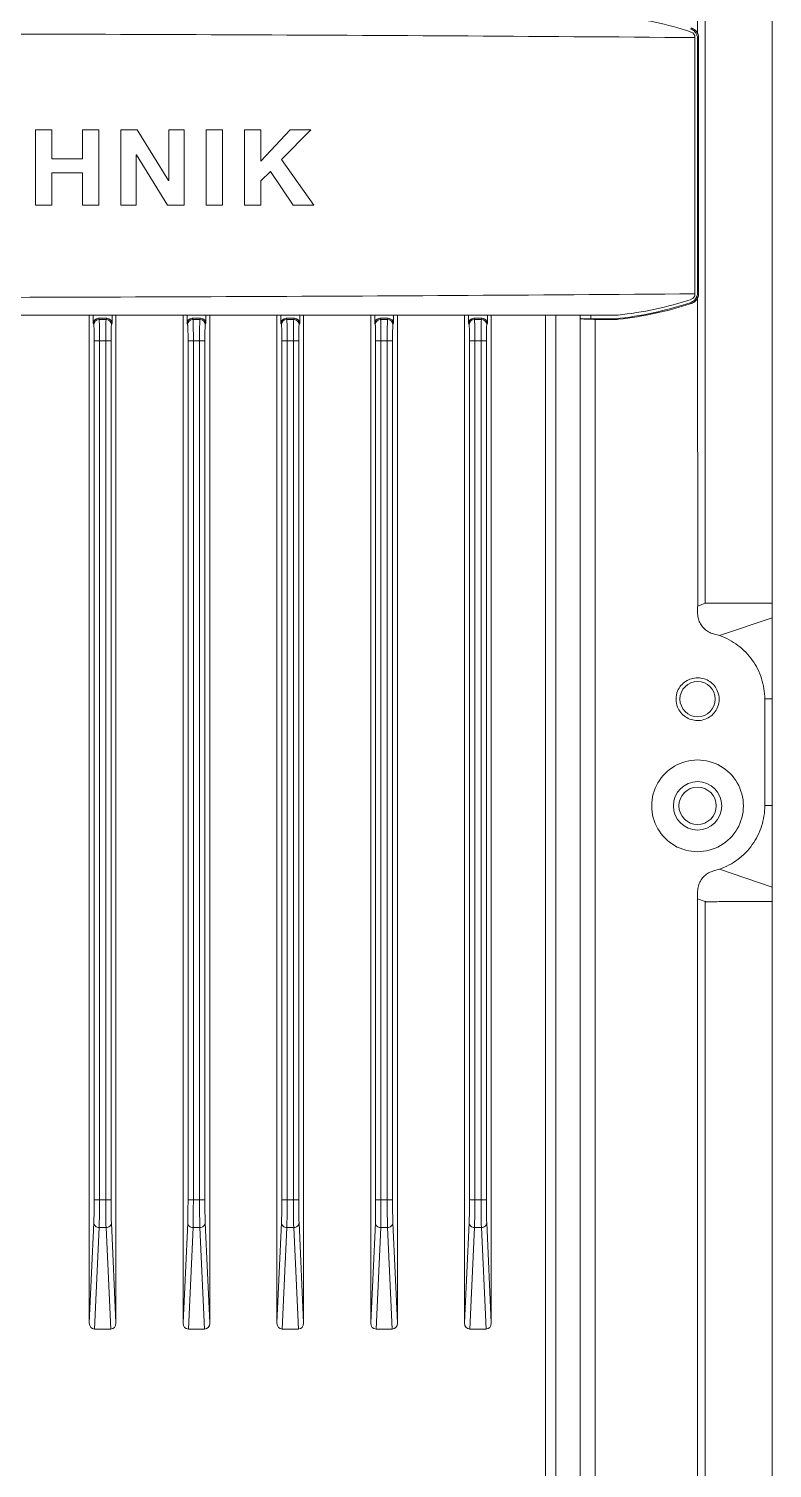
# Model space of a CAD drawing. Header units: millimetres. Extents: x 1177 to 4296, y 93 to 2298.
# Drawn here: x 2660 to 2729.7, y 1360.4 to 1495.3 of the extents above; entities that cross this region are included whole.
import ezdxf

# ---------------------------------------------------------------- set-up
doc = ezdxf.new("R2010")
doc.units = ezdxf.units.MM
doc.header["$LTSCALE"] = 0.1
doc.layers.get('0').update_dxf_attribs({"lineweight": 13})

msp = doc.modelspace()

# ---------------------------------------------------------------- linework, layer by layer
for p, q in [((2729.7, 1641.44), (2729.7, 1323.44)), ((2722.7, 1494.84), (2722.71, 1523.71)), ((2723.4, 1441.44), (2723.4, 1523.44)), ((2722.45, 1494.46), (2722.45, 1470.41)), ((2722.8, 1494.4), (2722.7, 1494.32)), ((2722.7, 1470.55), (2722.7, 1494.32)), ((2722.8, 1494.4), (2722.8, 1470.48)), ((2660.6, 1485.79), (2662.15, 1485.79)), ((2660.6, 1478.74), (2660.6, 1485.79)), ((2662.15, 1485.79), (2662.15, 1483.09)), ((2665, 1485.79), (2666.55, 1485.79)), ((2665, 1483.09), (2665, 1485.79)), ((2666.55, 1485.79), (2666.55, 1478.74)), ((2668.6, 1485.79), (2670.14, 1485.79)), ((2668.6, 1478.74), (2668.6, 1485.79)), ((2670.14, 1485.79), (2673.08, 1481.06)), ((2673.1, 1485.79), (2674.55, 1485.79)), ((2673.1, 1481.06), (2673.1, 1485.79)), ((2674.55, 1485.79), (2674.55, 1478.74)), ((2676.6, 1485.79), (2678.15, 1485.79)), ((2676.6, 1478.74), (2676.6, 1485.79)), ((2678.15, 1485.79), (2678.15, 1478.74)), ((2680.2, 1485.79), (2681.75, 1485.79)), ((2680.2, 1478.74), (2680.2, 1485.79)), ((2681.75, 1482.87), (2684.5, 1485.79)), ((2681.75, 1485.79), (2681.75, 1482.87)), ((2683.68, 1483.01), (2686.44, 1485.79)), ((2684.5, 1485.79), (2686.44, 1485.79)), ((2662.15, 1483.09), (2665, 1483.09)), ((2670.07, 1483.46), (2670.05, 1483.46)), ((2670.05, 1483.46), (2670.05, 1478.74)), ((2673, 1478.74), (2670.07, 1483.46)), ((2683.68, 1483.01), (2686.7, 1478.74)), ((2665, 1481.78), (2662.15, 1481.78)), ((2662.15, 1481.78), (2662.15, 1478.74)), ((2665, 1478.74), (2665, 1481.78)), ((2681.75, 1481.01), (2682.64, 1481.91)), ((2684.76, 1478.74), (2682.64, 1481.91)), ((2673.08, 1481.06), (2673.1, 1481.06)), ((2681.75, 1481.01), (2681.75, 1478.74)), ((2662.15, 1478.74), (2660.6, 1478.74)), ((2666.55, 1478.74), (2665, 1478.74)), ((2670.05, 1478.74), (2668.6, 1478.74)), ((2674.55, 1478.74), (2673, 1478.74)), ((2678.15, 1478.74), (2676.6, 1478.74)), ((2681.75, 1478.74), (2680.2, 1478.74)), ((2686.7, 1478.74), (2684.76, 1478.74)), ((2722.12, 1469.53), (2722.02, 1469.6)), ((2722.8, 1470.48), (2722.7, 1470.55)), ((2722.71, 1441.17), (2722.7, 1470.04)), ((2548.17, 1468.44), (2715.24, 1468.44)), ((2708.44, 1468.44), (2708.44, 1305.73)), ((2709.41, 1468.44), (2709.41, 1305.73)), ((2711.69, 1468.44), (2711.69, 1468.12)), ((2711.7, 1441.44), (2711.7, 1468.1)), ((2712.68, 1468.09), (2712.68, 1468.44)), ((2712.68, 1468.09), (2715, 1468.09)), ((2713.1, 1323.44), (2713.1, 1468.04)), ((2715, 1468.09), (2715.01, 1468.02)), ((2711.7, 1441.44), (2711.7, 1323.44)), ((2722.71, 1441.17), (2723.4, 1441.44)), ((2729.7, 1441.44), (2723.4, 1441.44)), ((2724.77, 1438.39), (2729.7, 1440.06)), ((2729, 1432.46), (2729.7, 1432.46)), ((2729, 1422.46), (2729, 1432.45)), ((2729, 1422.46), (2729.7, 1422.46)), ((2724.77, 1416.5), (2729.7, 1414.83)), ((2722.7, 1413.73), (2723.4, 1413.46)), ((2722.71, 1341.17), (2722.7, 1413.73)), ((2723.4, 1341.44), (2723.4, 1413.46)), ((2724.7, 1413.46), (2729.7, 1413.46))]:
    msp.add_line(p, q)
at = {"lineweight": 9}
for p, q in [((2665.65, 1373.97), (2665.65, 1468.44)), ((2666.02, 1467.64), (2666.02, 1468.44)), ((2666.51, 1468.14), (2667.29, 1468.14)), ((2666.57, 1468.02), (2666.51, 1468.14)), ((2666.57, 1468.02), (2667.23, 1468.02)), ((2667.29, 1468.14), (2667.23, 1468.02)), ((2667.79, 1468.44), (2667.79, 1467.64)), ((2668.15, 1468.44), (2668.15, 1373.97)), ((2674.45, 1373.97), (2674.45, 1468.44)), ((2674.82, 1467.64), (2674.82, 1468.44)), ((2675.31, 1468.14), (2676.09, 1468.14)), ((2675.37, 1468.02), (2675.31, 1468.14)), ((2675.37, 1468.02), (2676.03, 1468.02)), ((2676.09, 1468.14), (2676.03, 1468.02)), ((2676.59, 1468.44), (2676.59, 1467.64)), ((2676.95, 1468.44), (2676.95, 1373.97)), ((2683.25, 1373.97), (2683.25, 1468.44)), ((2683.62, 1467.64), (2683.62, 1468.44)), ((2684.11, 1468.14), (2684.89, 1468.14)), ((2684.17, 1468.02), (2684.11, 1468.14)), ((2684.17, 1468.02), (2684.83, 1468.02)), ((2684.89, 1468.14), (2684.83, 1468.02)), ((2685.39, 1468.44), (2685.39, 1467.64)), ((2685.75, 1468.44), (2685.75, 1373.97)), ((2692.05, 1373.97), (2692.05, 1468.44)), ((2692.42, 1467.64), (2692.42, 1468.44)), ((2692.91, 1468.14), (2693.69, 1468.14)), ((2692.97, 1468.02), (2692.91, 1468.14)), ((2692.97, 1468.02), (2693.63, 1468.02)), ((2693.69, 1468.14), (2693.63, 1468.02)), ((2694.19, 1468.44), (2694.19, 1467.64)), ((2694.55, 1468.44), (2694.55, 1373.97)), ((2700.85, 1373.97), (2700.85, 1468.44)), ((2701.22, 1467.64), (2701.22, 1468.44)), ((2701.71, 1468.14), (2702.49, 1468.14)), ((2701.77, 1468.02), (2701.71, 1468.14)), ((2701.77, 1468.02), (2702.43, 1468.02)), ((2702.49, 1468.14), (2702.43, 1468.02)), ((2702.99, 1468.44), (2702.99, 1467.64)), ((2703.35, 1468.44), (2703.35, 1373.97)), ((2666.07, 1467.52), (2666.02, 1467.64)), ((2667.79, 1467.64), (2667.73, 1467.52)), ((2674.87, 1467.52), (2674.82, 1467.64)), ((2676.59, 1467.64), (2676.53, 1467.52)), ((2683.67, 1467.52), (2683.62, 1467.64)), ((2685.39, 1467.64), (2685.33, 1467.52)), ((2692.47, 1467.52), (2692.42, 1467.64)), ((2694.19, 1467.64), (2694.13, 1467.52)), ((2701.27, 1467.52), (2701.22, 1467.64)), ((2702.99, 1467.64), (2702.93, 1467.52)), ((2666.11, 1466.02), (2667.69, 1466.02)), ((2666.11, 1385.52), (2666.11, 1466.02)), ((2666.61, 1385.52), (2666.61, 1466.02)), ((2667.19, 1466.02), (2667.19, 1385.52)), ((2667.69, 1466.02), (2667.69, 1385.52)), ((2674.91, 1466.02), (2676.49, 1466.02)), ((2674.91, 1385.52), (2674.91, 1466.02)), ((2675.41, 1385.52), (2675.41, 1466.02)), ((2675.99, 1466.02), (2675.99, 1385.52)), ((2676.49, 1466.02), (2676.49, 1385.52)), ((2683.71, 1466.02), (2685.29, 1466.02)), ((2683.71, 1385.52), (2683.71, 1466.02)), ((2684.21, 1385.52), (2684.21, 1466.02)), ((2684.79, 1466.02), (2684.79, 1385.52)), ((2685.29, 1466.02), (2685.29, 1385.52)), ((2692.51, 1466.02), (2694.09, 1466.02)), ((2692.51, 1385.52), (2692.51, 1466.02)), ((2693.01, 1385.52), (2693.01, 1466.02)), ((2693.59, 1466.02), (2693.59, 1385.52)), ((2694.09, 1466.02), (2694.09, 1385.52)), ((2701.31, 1466.02), (2702.89, 1466.02)), ((2701.31, 1385.52), (2701.31, 1466.02)), ((2701.81, 1385.52), (2701.81, 1466.02)), ((2702.39, 1466.02), (2702.39, 1385.52)), ((2702.89, 1466.02), (2702.89, 1385.52)), ((2666.11, 1385.52), (2667.69, 1385.52)), ((2674.91, 1385.52), (2676.49, 1385.52)), ((2683.71, 1385.52), (2685.29, 1385.52)), ((2692.51, 1385.52), (2694.09, 1385.52)), ((2701.31, 1385.52), (2702.89, 1385.52)), ((2666.08, 1383.35), (2665.65, 1373.97)), ((2666.58, 1382.92), (2666.15, 1373.4)), ((2666.58, 1382.92), (2667.23, 1382.92)), ((2667.23, 1382.92), (2667.66, 1373.4)), ((2667.73, 1383.35), (2668.15, 1373.97)), ((2674.88, 1383.35), (2674.45, 1373.97)), ((2675.38, 1382.92), (2674.95, 1373.4)), ((2675.38, 1382.92), (2676.03, 1382.92)), ((2676.03, 1382.92), (2676.46, 1373.4)), ((2676.53, 1383.35), (2676.95, 1373.97)), ((2683.68, 1383.35), (2683.25, 1373.97)), ((2684.18, 1382.92), (2683.75, 1373.4)), ((2684.18, 1382.92), (2684.83, 1382.92)), ((2684.83, 1382.92), (2685.26, 1373.4)), ((2685.33, 1383.35), (2685.75, 1373.97)), ((2692.48, 1383.35), (2692.05, 1373.97)), ((2692.98, 1382.92), (2692.55, 1373.4)), ((2692.98, 1382.92), (2693.63, 1382.92)), ((2693.63, 1382.92), (2694.06, 1373.4)), ((2694.13, 1383.35), (2694.55, 1373.97)), ((2701.28, 1383.35), (2700.85, 1373.97)), ((2701.78, 1382.92), (2701.35, 1373.4)), ((2701.78, 1382.92), (2702.43, 1382.92)), ((2702.43, 1382.92), (2702.86, 1373.4)), ((2702.93, 1383.35), (2703.35, 1373.97)), ((2667.66, 1373.4), (2666.15, 1373.4)), ((2676.46, 1373.4), (2674.95, 1373.4)), ((2685.26, 1373.4), (2683.75, 1373.4)), ((2694.06, 1373.4), (2692.55, 1373.4)), ((2702.86, 1373.4), (2701.35, 1373.4))]:
    msp.add_line(p, q, dxfattribs=at)
for centre, radius in [((2722.7, 1432.44), 1.65), ((2722.7, 1422.44), 2.27), ((2722.7, 1422.44), 1.75)]:
    msp.add_circle(centre, radius)
for centre, radius, start, end in [((2711.84, 1463.9), 32.72, 71.7092, 84.0399), ((2721.7, 1494.32), 1, 57.9425, 71.5039), ((2721.95, 1494.49), 0.5, 357.5561, 71.7092), ((2721.8, 1494.4), 1, 61.0943, 71.4475), ((2721.7, 1494.32), 1.01, 47.9615, 57.9871), ((2721.8, 1494.4), 1, 48.8949, 61.1234), ((2721.7, 1494.32), 0.999, 0.0539, 10.9388), ((2711.59, 1500.91), 33, 275.9328, 288.42), ((2711.84, 1500.98), 32.72, 275.9601, 288.2908), ((2711.98, 1499.82), 31.94, 275.9505, 288.5194), ((2721.7, 1470.55), 1, 288.4971, 302.0773), ((2721.95, 1470.39), 0.5, 288.2908, 2.1925), ((2721.8, 1470.48), 1, 288.5534, 298.9273), ((2721.7, 1470.56), 1.01, 302.0315, 312.1893), ((2721.8, 1470.48), 1, 298.8974, 311.2159), ((2721.69, 1470.55), 1.01, 336.3225, 348.9965), ((2721.7, 1470.55), 0.999, 348.9548, 359.9457), ((2712.01, 1499.58), 31.71, 275.427, 275.939), ((2722.7, 1422.44), 4.3, 359.999, 180.0003), ((2722.7, 1422.44), 4.3, 179.9996, 359.9998)]:
    msp.add_arc(centre, radius, start, end)
for centre, start, end in [((2666.57, 1467.52), 90.0475, 179.895), ((2667.23, 1467.52), 0.105, 89.9525), ((2675.37, 1467.52), 90.0475, 179.895), ((2676.03, 1467.52), 0.105, 89.9525), ((2684.17, 1467.52), 90.0475, 179.895), ((2684.83, 1467.52), 0.105, 89.9525), ((2692.97, 1467.52), 90.0475, 179.895), ((2693.63, 1467.52), 0.105, 89.9525), ((2701.77, 1467.52), 90.0475, 179.895), ((2702.43, 1467.52), 0.105, 89.9525)]:
    msp.add_arc(centre, 0.5, start, end, dxfattribs=at)
for centre, major_axis, ratio, start_param, end_param in [((2666.52, 1467.64), (-0.224, 0.448), 0.998288, -0.462689, 1.106738), ((2667.29, 1467.64), (0.224, 0.448), 0.998288, -1.106738, 0.462689), ((2675.32, 1467.64), (-0.224, 0.448), 0.998288, -0.462689, 1.106738), ((2676.09, 1467.64), (0.224, 0.448), 0.998288, -1.106738, 0.462689), ((2684.12, 1467.64), (-0.224, 0.448), 0.998288, -0.462689, 1.106738), ((2684.89, 1467.64), (0.224, 0.448), 0.998288, -1.106738, 0.462689), ((2692.92, 1467.64), (-0.224, 0.448), 0.998288, -0.462689, 1.106738), ((2693.69, 1467.64), (0.224, 0.448), 0.998288, -1.106738, 0.462689), ((2701.72, 1467.64), (-0.224, 0.448), 0.998288, -0.462689, 1.106738), ((2702.49, 1467.64), (0.224, 0.448), 0.998288, -1.106738, 0.462689), ((2666.15, 1373.97), (0.026, 0.577), 0.865803, -4.660052, -3.102344), ((2667.65, 1373.97), (-0.026, 0.577), 0.865803, -3.180841, -1.623134), ((2674.95, 1373.97), (0.026, 0.577), 0.865803, -4.660052, -3.102344), ((2676.45, 1373.97), (-0.026, 0.577), 0.865803, -3.180841, -1.623134), ((2683.75, 1373.97), (0.026, 0.577), 0.865803, -4.660052, -3.102344), ((2685.25, 1373.97), (-0.026, 0.577), 0.865803, -3.180841, -1.623134), ((2692.55, 1373.97), (0.026, 0.577), 0.865803, -4.660052, -3.102344), ((2694.05, 1373.97), (-0.026, 0.577), 0.865803, -3.180841, -1.623134), ((2701.35, 1373.97), (0.026, 0.577), 0.865803, -4.660052, -3.102344), ((2702.85, 1373.97), (-0.026, 0.577), 0.865803, -3.180841, -1.623134)]:
    msp.add_ellipse(centre, major_axis=major_axis, ratio=ratio, start_param=start_param, end_param=end_param, dxfattribs=at)
for centre, major_axis, start_param, end_param in [((2712.68, 1468.12), (1, 0), -3.104653, -1.570796), ((2722.7, 1469.09), (31.63, 0), -1.87946, -1.816623)]:
    msp.add_ellipse(centre, major_axis=major_axis, ratio=0.034921, start_param=start_param, end_param=end_param)
for points, knots in [([(2722.68, 1494.51), (2722.66, 1494.62), (2722.59, 1494.82), (2722.45, 1494.99), (2722.37, 1495.07)], [0, 0, 0, 0, 0.500415, 1, 1, 1, 1]), ([(2722.45, 1494.45), (2707.33, 1494.57), (2677.08, 1494.75), (2631.7, 1494.84), (2586.32, 1494.75), (2556.07, 1494.57), (2540.95, 1494.45)], [0, 0, 0, 0, 0.249944, 0.5, 0.750056, 1, 1, 1, 1]), ([(2540.95, 1470.43), (2556.07, 1470.31), (2586.32, 1470.13), (2631.7, 1470.04), (2677.08, 1470.13), (2707.33, 1470.31), (2722.45, 1470.43)], [0, 0, 0, 0, 0.249944, 0.5, 0.750056, 1, 1, 1, 1]), ([(2713.1, 1468.04), (2712.91, 1468.04), (2712.65, 1468.04), (2712.32, 1468.05), (2712.12, 1468.06), (2711.95, 1468.07), (2711.83, 1468.08), (2711.75, 1468.09), (2711.72, 1468.1), (2711.71, 1468.1), (2711.7, 1468.1)], [0, 0, 0, 0, 0.393359, 0.563393, 0.709337, 0.828258, 0.917437, 0.974971, 0.991518, 1, 1, 1, 1]), ([(2724.77, 1438.39), (2724.62, 1438.45), (2724.38, 1438.5), (2724.07, 1438.59), (2723.77, 1438.71), (2723.42, 1438.93), (2723.08, 1439.29), (2722.84, 1439.72), (2722.71, 1440.19), (2722.69, 1440.68), (2722.71, 1441.01), (2722.71, 1441.17)], [0, 0, 0, 0, 0.124625, 0.186951, 0.249361, 0.374629, 0.499999, 0.625059, 0.750324, 0.875141, 1, 1, 1, 1]), ([(2729, 1432.45), (2729, 1433.09), (2728.8, 1434.4), (2727.92, 1436.16), (2726.54, 1437.56), (2725.38, 1438.18), (2724.77, 1438.39)], [0, 0, 0, 0, 0.250596, 0.50054, 0.750081, 1, 1, 1, 1]), ([(2720.83, 1433.2), (2720.91, 1433.38), (2721.12, 1433.73), (2721.71, 1434.26), (2722.72, 1434.56), (2723.72, 1434.25), (2724.3, 1433.71), (2724.51, 1433.36), (2724.58, 1433.17)], [0, 0, 0, 0, 0.125712, 0.251267, 0.499998, 0.748742, 0.874268, 1, 1, 1, 1]), ([(2724.57, 1431.68), (2724.5, 1431.49), (2724.29, 1431.15), (2723.69, 1430.61), (2722.69, 1430.31), (2721.69, 1430.63), (2721.1, 1431.17), (2720.9, 1431.52), (2720.82, 1431.7)], [0, 0, 0, 0, 0.125705, 0.251268, 0.499995, 0.748738, 0.874275, 1, 1, 1, 1]), ([(2724.77, 1416.5), (2725.38, 1416.72), (2726.54, 1417.34), (2727.92, 1418.74), (2728.65, 1420.22), (2728.96, 1421.48), (2729, 1422.13), (2729, 1422.46)], [0, 0, 0, 0, 0.249755, 0.499058, 0.74884, 0.874362, 1, 1, 1, 1]), ([(2724.77, 1416.5), (2724.62, 1416.45), (2724.31, 1416.37), (2723.84, 1416.23), (2723.42, 1415.96), (2723.08, 1415.61), (2722.84, 1415.18), (2722.71, 1414.7), (2722.69, 1414.21), (2722.71, 1413.89), (2722.7, 1413.73)], [0, 0, 0, 0, 0.124681, 0.24921, 0.374509, 0.500067, 0.625099, 0.750249, 0.875181, 1, 1, 1, 1]), ([(2723.4, 1413.46), (2723.41, 1413.46), (2723.42, 1413.48), (2723.46, 1413.47), (2723.48, 1413.44), (2723.48, 1413.43)], [0, 0, 0, 0, 0.254566, 0.493614, 1, 1, 1, 1]), ([(2723.48, 1413.43), (2723.69, 1413.42), (2724.09, 1413.47), (2724.5, 1413.45), (2724.7, 1413.46)], [0, 0, 0, 0, 0.500005, 1, 1, 1, 1])]:
    msp.add_open_spline(points, degree=3, knots=knots)
for points in [[(2722.46, 1495.15), (2722.56, 1495.06), (2722.64, 1494.96), (2722.7, 1494.84)], [(2722.7, 1494.84), (2722.77, 1494.7), (2722.8, 1494.55), (2722.8, 1494.4)], [(2722.38, 1469.81), (2722.48, 1469.9), (2722.56, 1470.02), (2722.62, 1470.15)], [(2722.7, 1470.04), (2722.65, 1469.92), (2722.56, 1469.81), (2722.46, 1469.72)], [(2722.8, 1470.48), (2722.8, 1470.33), (2722.77, 1470.17), (2722.7, 1470.04)], [(2711.23, 1468.44), (2711.62, 1468.44), (2712, 1468.44), (2712.38, 1468.44)], [(2711.7, 1468.1), (2711.7, 1468.11), (2711.69, 1468.11), (2711.69, 1468.12)], [(2720.68, 1432.44), (2720.68, 1432.7), (2720.73, 1432.96), (2720.83, 1433.2)], [(2724.58, 1433.17), (2724.68, 1432.94), (2724.73, 1432.69), (2724.73, 1432.44)], [(2720.82, 1431.7), (2720.73, 1431.93), (2720.67, 1432.19), (2720.68, 1432.44)], [(2724.73, 1432.44), (2724.73, 1432.18), (2724.67, 1431.91), (2724.57, 1431.68)]]:
    msp.add_open_spline(points, degree=3)
for points, knots in [([(2666.61, 1466.02), (2666.61, 1466.27), (2666.61, 1466.63), (2666.61, 1467.09), (2666.6, 1467.38), (2666.6, 1467.63), (2666.59, 1467.82), (2666.58, 1467.94), (2666.58, 1468), (2666.57, 1468.02)], [0, 0, 0, 0, 0.370876, 0.53961, 0.688986, 0.813638, 0.909087, 0.971924, 1, 1, 1, 1]), ([(2667.23, 1468.02), (2667.23, 1468), (2667.22, 1467.94), (2667.21, 1467.82), (2667.21, 1467.63), (2667.2, 1467.38), (2667.2, 1467.09), (2667.2, 1466.63), (2667.19, 1466.27), (2667.19, 1466.02)], [0, 0, 0, 0, 0.028053, 0.090837, 0.186217, 0.310803, 0.460136, 0.62888, 1, 1, 1, 1]), ([(2675.41, 1466.02), (2675.41, 1466.27), (2675.41, 1466.63), (2675.41, 1467.09), (2675.4, 1467.38), (2675.4, 1467.63), (2675.39, 1467.82), (2675.38, 1467.94), (2675.38, 1468), (2675.37, 1468.02)], [0, 0, 0, 0, 0.370876, 0.53961, 0.688986, 0.813638, 0.909087, 0.971924, 1, 1, 1, 1]), ([(2676.03, 1468.02), (2676.03, 1468), (2676.02, 1467.94), (2676.01, 1467.82), (2676.01, 1467.63), (2676, 1467.38), (2676, 1467.09), (2676, 1466.63), (2675.99, 1466.27), (2675.99, 1466.02)], [0, 0, 0, 0, 0.028053, 0.090837, 0.186217, 0.310803, 0.460136, 0.62888, 1, 1, 1, 1]), ([(2684.21, 1466.02), (2684.21, 1466.27), (2684.21, 1466.63), (2684.21, 1467.09), (2684.2, 1467.38), (2684.2, 1467.63), (2684.19, 1467.82), (2684.18, 1467.94), (2684.18, 1468), (2684.17, 1468.02)], [0, 0, 0, 0, 0.370876, 0.53961, 0.688986, 0.813638, 0.909087, 0.971924, 1, 1, 1, 1]), ([(2684.83, 1468.02), (2684.83, 1468), (2684.82, 1467.94), (2684.81, 1467.82), (2684.81, 1467.63), (2684.8, 1467.38), (2684.8, 1467.09), (2684.8, 1466.63), (2684.79, 1466.27), (2684.79, 1466.02)], [0, 0, 0, 0, 0.028053, 0.090837, 0.186217, 0.310803, 0.460136, 0.62888, 1, 1, 1, 1]), ([(2693.01, 1466.02), (2693.01, 1466.27), (2693.01, 1466.63), (2693.01, 1467.09), (2693, 1467.38), (2693, 1467.63), (2692.99, 1467.82), (2692.98, 1467.94), (2692.98, 1468), (2692.97, 1468.02)], [0, 0, 0, 0, 0.370876, 0.53961, 0.688986, 0.813638, 0.909087, 0.971924, 1, 1, 1, 1]), ([(2693.63, 1468.02), (2693.63, 1468), (2693.62, 1467.94), (2693.61, 1467.82), (2693.61, 1467.63), (2693.6, 1467.38), (2693.6, 1467.09), (2693.6, 1466.63), (2693.59, 1466.27), (2693.59, 1466.02)], [0, 0, 0, 0, 0.028053, 0.090837, 0.186217, 0.310803, 0.460136, 0.62888, 1, 1, 1, 1]), ([(2701.81, 1466.02), (2701.81, 1466.27), (2701.81, 1466.63), (2701.81, 1467.09), (2701.8, 1467.38), (2701.8, 1467.63), (2701.79, 1467.82), (2701.78, 1467.94), (2701.78, 1468), (2701.77, 1468.02)], [0, 0, 0, 0, 0.370876, 0.53961, 0.688986, 0.813638, 0.909087, 0.971924, 1, 1, 1, 1]), ([(2702.43, 1468.02), (2702.43, 1468), (2702.42, 1467.94), (2702.41, 1467.82), (2702.41, 1467.63), (2702.4, 1467.38), (2702.4, 1467.09), (2702.4, 1466.63), (2702.39, 1466.27), (2702.39, 1466.02)], [0, 0, 0, 0, 0.028053, 0.090837, 0.186217, 0.310803, 0.460136, 0.62888, 1, 1, 1, 1]), ([(2666.11, 1466.02), (2666.11, 1466.21), (2666.11, 1466.48), (2666.11, 1466.82), (2666.1, 1467.04), (2666.1, 1467.23), (2666.09, 1467.37), (2666.08, 1467.46), (2666.08, 1467.51), (2666.07, 1467.52)], [0, 0, 0, 0, 0.370768, 0.539452, 0.688786, 0.813411, 0.90886, 0.971741, 1, 1, 1, 1]), ([(2667.73, 1467.52), (2667.73, 1467.51), (2667.72, 1467.46), (2667.71, 1467.37), (2667.71, 1467.23), (2667.7, 1467.04), (2667.7, 1466.82), (2667.7, 1466.48), (2667.69, 1466.21), (2667.69, 1466.02)], [0, 0, 0, 0, 0.028236, 0.091065, 0.186445, 0.311004, 0.460295, 0.628989, 1, 1, 1, 1]), ([(2674.91, 1466.02), (2674.91, 1466.21), (2674.91, 1466.48), (2674.91, 1466.82), (2674.9, 1467.04), (2674.9, 1467.23), (2674.89, 1467.37), (2674.88, 1467.46), (2674.88, 1467.51), (2674.87, 1467.52)], [0, 0, 0, 0, 0.370768, 0.539452, 0.688786, 0.813411, 0.90886, 0.971741, 1, 1, 1, 1]), ([(2676.53, 1467.52), (2676.53, 1467.51), (2676.52, 1467.46), (2676.51, 1467.37), (2676.51, 1467.23), (2676.5, 1467.04), (2676.5, 1466.82), (2676.5, 1466.48), (2676.49, 1466.21), (2676.49, 1466.02)], [0, 0, 0, 0, 0.028236, 0.091065, 0.186445, 0.311004, 0.460295, 0.628989, 1, 1, 1, 1]), ([(2683.71, 1466.02), (2683.71, 1466.21), (2683.71, 1466.48), (2683.71, 1466.82), (2683.7, 1467.04), (2683.7, 1467.23), (2683.69, 1467.37), (2683.68, 1467.46), (2683.68, 1467.51), (2683.67, 1467.52)], [0, 0, 0, 0, 0.370768, 0.539452, 0.688786, 0.813411, 0.90886, 0.971741, 1, 1, 1, 1]), ([(2685.33, 1467.52), (2685.33, 1467.51), (2685.32, 1467.46), (2685.31, 1467.37), (2685.31, 1467.23), (2685.3, 1467.04), (2685.3, 1466.82), (2685.3, 1466.48), (2685.29, 1466.21), (2685.29, 1466.02)], [0, 0, 0, 0, 0.028236, 0.091065, 0.186445, 0.311004, 0.460295, 0.628989, 1, 1, 1, 1]), ([(2692.51, 1466.02), (2692.51, 1466.21), (2692.51, 1466.48), (2692.51, 1466.82), (2692.5, 1467.04), (2692.5, 1467.23), (2692.49, 1467.37), (2692.48, 1467.46), (2692.48, 1467.51), (2692.47, 1467.52)], [0, 0, 0, 0, 0.370768, 0.539452, 0.688786, 0.813411, 0.90886, 0.971741, 1, 1, 1, 1]), ([(2694.13, 1467.52), (2694.13, 1467.51), (2694.12, 1467.46), (2694.11, 1467.37), (2694.11, 1467.23), (2694.1, 1467.04), (2694.1, 1466.82), (2694.1, 1466.48), (2694.09, 1466.21), (2694.09, 1466.02)], [0, 0, 0, 0, 0.028236, 0.091065, 0.186445, 0.311004, 0.460295, 0.628989, 1, 1, 1, 1]), ([(2701.31, 1466.02), (2701.31, 1466.21), (2701.31, 1466.48), (2701.31, 1466.82), (2701.3, 1467.04), (2701.3, 1467.23), (2701.29, 1467.37), (2701.28, 1467.46), (2701.28, 1467.51), (2701.27, 1467.52)], [0, 0, 0, 0, 0.370768, 0.539452, 0.688786, 0.813411, 0.90886, 0.971741, 1, 1, 1, 1]), ([(2702.93, 1467.52), (2702.93, 1467.51), (2702.92, 1467.46), (2702.91, 1467.37), (2702.91, 1467.23), (2702.9, 1467.04), (2702.9, 1466.82), (2702.9, 1466.48), (2702.89, 1466.21), (2702.89, 1466.02)], [0, 0, 0, 0, 0.028236, 0.091065, 0.186445, 0.311004, 0.460295, 0.628989, 1, 1, 1, 1]), ([(2666.08, 1383.35), (2666.09, 1383.66), (2666.11, 1384.38), (2666.11, 1385.1), (2666.11, 1385.52)], [0, 0, 0, 0, 0.42267, 1, 1, 1, 1]), ([(2666.58, 1382.92), (2666.59, 1383.29), (2666.61, 1384.15), (2666.61, 1385.02), (2666.61, 1385.52)], [0, 0, 0, 0, 0.422659, 1, 1, 1, 1]), ([(2667.19, 1385.52), (2667.19, 1385.02), (2667.2, 1384.15), (2667.21, 1383.29), (2667.23, 1382.92)], [0, 0, 0, 0, 0.577341, 1, 1, 1, 1]), ([(2667.69, 1385.52), (2667.69, 1385.1), (2667.7, 1384.38), (2667.71, 1383.66), (2667.73, 1383.35)], [0, 0, 0, 0, 0.57733, 1, 1, 1, 1]), ([(2674.88, 1383.35), (2674.89, 1383.66), (2674.91, 1384.38), (2674.91, 1385.1), (2674.91, 1385.52)], [0, 0, 0, 0, 0.42267, 1, 1, 1, 1]), ([(2675.38, 1382.92), (2675.39, 1383.29), (2675.41, 1384.15), (2675.41, 1385.02), (2675.41, 1385.52)], [0, 0, 0, 0, 0.422659, 1, 1, 1, 1]), ([(2675.99, 1385.52), (2675.99, 1385.02), (2676, 1384.15), (2676.01, 1383.29), (2676.03, 1382.92)], [0, 0, 0, 0, 0.577341, 1, 1, 1, 1]), ([(2676.49, 1385.52), (2676.49, 1385.1), (2676.5, 1384.38), (2676.51, 1383.66), (2676.53, 1383.35)], [0, 0, 0, 0, 0.57733, 1, 1, 1, 1]), ([(2683.68, 1383.35), (2683.69, 1383.66), (2683.71, 1384.38), (2683.71, 1385.1), (2683.71, 1385.52)], [0, 0, 0, 0, 0.42267, 1, 1, 1, 1]), ([(2684.18, 1382.92), (2684.19, 1383.29), (2684.21, 1384.15), (2684.21, 1385.02), (2684.21, 1385.52)], [0, 0, 0, 0, 0.422659, 1, 1, 1, 1]), ([(2684.79, 1385.52), (2684.79, 1385.02), (2684.8, 1384.15), (2684.81, 1383.29), (2684.83, 1382.92)], [0, 0, 0, 0, 0.577341, 1, 1, 1, 1]), ([(2685.29, 1385.52), (2685.29, 1385.1), (2685.3, 1384.38), (2685.31, 1383.66), (2685.33, 1383.35)], [0, 0, 0, 0, 0.57733, 1, 1, 1, 1]), ([(2692.48, 1383.35), (2692.49, 1383.66), (2692.51, 1384.38), (2692.51, 1385.1), (2692.51, 1385.52)], [0, 0, 0, 0, 0.42267, 1, 1, 1, 1]), ([(2692.98, 1382.92), (2692.99, 1383.29), (2693.01, 1384.15), (2693.01, 1385.02), (2693.01, 1385.52)], [0, 0, 0, 0, 0.422659, 1, 1, 1, 1]), ([(2693.59, 1385.52), (2693.59, 1385.02), (2693.6, 1384.15), (2693.61, 1383.29), (2693.63, 1382.92)], [0, 0, 0, 0, 0.577341, 1, 1, 1, 1]), ([(2694.09, 1385.52), (2694.09, 1385.1), (2694.1, 1384.38), (2694.11, 1383.66), (2694.13, 1383.35)], [0, 0, 0, 0, 0.57733, 1, 1, 1, 1]), ([(2701.28, 1383.35), (2701.29, 1383.66), (2701.31, 1384.38), (2701.31, 1385.1), (2701.31, 1385.52)], [0, 0, 0, 0, 0.42267, 1, 1, 1, 1]), ([(2701.78, 1382.92), (2701.79, 1383.29), (2701.81, 1384.15), (2701.81, 1385.02), (2701.81, 1385.52)], [0, 0, 0, 0, 0.422659, 1, 1, 1, 1]), ([(2702.39, 1385.52), (2702.39, 1385.02), (2702.4, 1384.15), (2702.41, 1383.29), (2702.43, 1382.92)], [0, 0, 0, 0, 0.577341, 1, 1, 1, 1]), ([(2702.89, 1385.52), (2702.89, 1385.1), (2702.9, 1384.38), (2702.91, 1383.66), (2702.93, 1383.35)], [0, 0, 0, 0, 0.57733, 1, 1, 1, 1]), ([(2666.08, 1383.35), (2666.08, 1383.3), (2666.11, 1383.18), (2666.26, 1382.99), (2666.45, 1382.92), (2666.58, 1382.92)], [0, 0, 0, 0, 0.234625, 0.4807, 1, 1, 1, 1]), ([(2667.23, 1382.92), (2667.35, 1382.92), (2667.54, 1382.99), (2667.7, 1383.18), (2667.73, 1383.3), (2667.73, 1383.35)], [0, 0, 0, 0, 0.5193, 0.765375, 1, 1, 1, 1]), ([(2674.88, 1383.35), (2674.88, 1383.3), (2674.91, 1383.18), (2675.06, 1382.99), (2675.25, 1382.92), (2675.38, 1382.92)], [0, 0, 0, 0, 0.234625, 0.4807, 1, 1, 1, 1]), ([(2676.03, 1382.92), (2676.15, 1382.92), (2676.34, 1382.99), (2676.5, 1383.18), (2676.53, 1383.3), (2676.53, 1383.35)], [0, 0, 0, 0, 0.5193, 0.765375, 1, 1, 1, 1]), ([(2683.68, 1383.35), (2683.68, 1383.3), (2683.71, 1383.18), (2683.86, 1382.99), (2684.05, 1382.92), (2684.18, 1382.92)], [0, 0, 0, 0, 0.234625, 0.4807, 1, 1, 1, 1]), ([(2684.83, 1382.92), (2684.95, 1382.92), (2685.14, 1382.99), (2685.3, 1383.18), (2685.33, 1383.3), (2685.33, 1383.35)], [0, 0, 0, 0, 0.5193, 0.765375, 1, 1, 1, 1]), ([(2692.48, 1383.35), (2692.48, 1383.3), (2692.51, 1383.18), (2692.66, 1382.99), (2692.85, 1382.92), (2692.98, 1382.92)], [0, 0, 0, 0, 0.234625, 0.4807, 1, 1, 1, 1]), ([(2693.63, 1382.92), (2693.75, 1382.92), (2693.94, 1382.99), (2694.1, 1383.18), (2694.13, 1383.3), (2694.13, 1383.35)], [0, 0, 0, 0, 0.5193, 0.765375, 1, 1, 1, 1]), ([(2701.28, 1383.35), (2701.28, 1383.3), (2701.31, 1383.18), (2701.46, 1382.99), (2701.65, 1382.92), (2701.78, 1382.92)], [0, 0, 0, 0, 0.234625, 0.4807, 1, 1, 1, 1]), ([(2702.43, 1382.92), (2702.55, 1382.92), (2702.74, 1382.99), (2702.9, 1383.18), (2702.93, 1383.3), (2702.93, 1383.35)], [0, 0, 0, 0, 0.5193, 0.765375, 1, 1, 1, 1])]:
    msp.add_open_spline(points, degree=3, knots=knots, dxfattribs=at)

doc.saveas('drawing.dxf')
